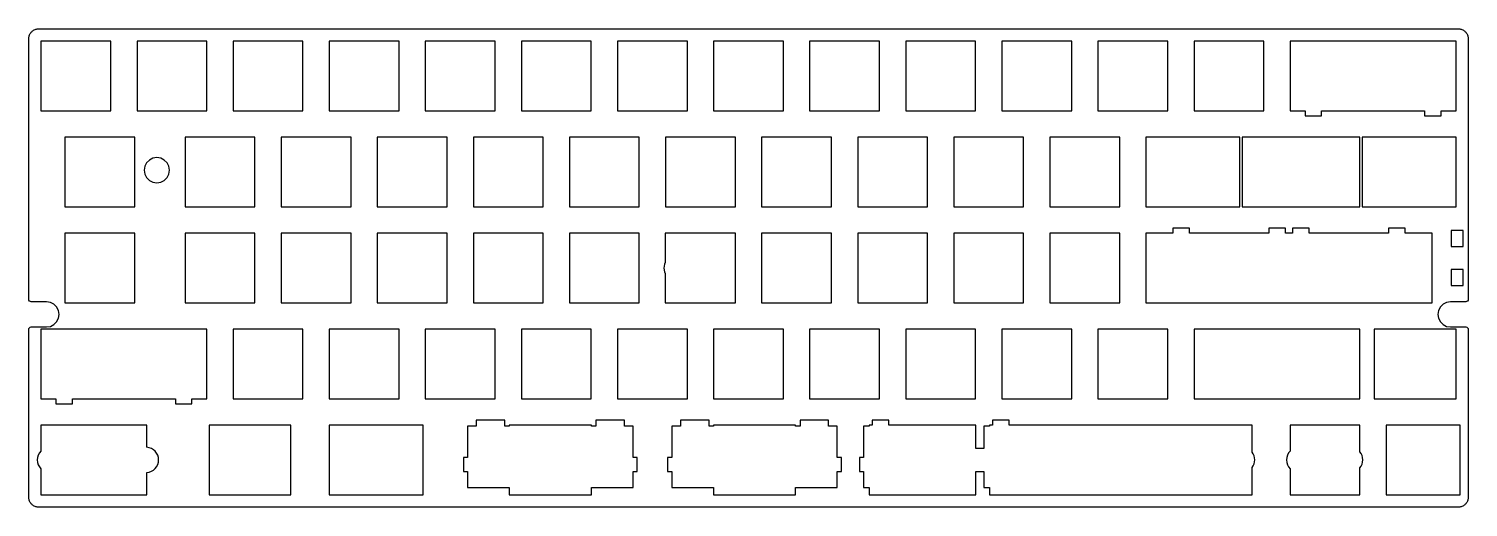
# Model space of a CAD drawing. Extents: x 5 to 291, y 5 to 100.
import ezdxf

# ---------------------------------------------------------------- set-up
doc = ezdxf.new("R2010")
doc.units = 0
doc.layers.get('0').update_dxf_attribs({"linetype": 'CONTINUOUS'})

msp = doc.modelspace()

# ---------------------------------------------------------------- linework, layer by layer
at = {"color": 5}
for points in [[(5.188995, 98.141032), (5.194993, 98.298018), (5.212984, 98.454298), (5.244029, 98.608108), (5.286009, 98.760155), (5.341042, 98.907263), (5.405953, 99.04908), (5.482859, 99.18631), (5.569994, 99.31719), (5.668066, 99.440309), (5.773899, 99.55602), (5.889963, 99.662206), (6.013082, 99.760278), (6.143962, 99.847061), (6.28084, 99.924319), (6.423009, 99.98923), (6.570117, 100.044263), (6.721811, 100.086244), (6.875974, 100.117288), (7.031902, 100.13528), (7.188888, 100.142335), (288.563387, 100.141277), (288.563387, 100.141277)], [(288.563387, 100.141277), (288.719314, 100.13528), (288.875242, 100.117288), (289.029405, 100.086244), (289.182158, 100.044263), (289.328207, 99.98923), (289.470376, 99.924319), (289.607254, 99.847061), (289.738134, 99.760278), (289.861253, 99.662206), (289.977317, 99.55602), (290.08315, 99.440309), (290.18228, 99.31719), (290.268358, 99.18631), (290.345263, 99.04908), (290.410174, 98.907263), (290.465207, 98.760155), (290.507188, 98.608108), (290.538232, 98.454298), (290.557282, 98.298018), (290.563279, 98.141032), (290.563279, 46.478267)], [(8.688895, 40.978475), (9.461829, 41.100183), (10.157858, 41.455429), (10.711012, 42.009289), (11.065906, 42.705318), (11.189025, 43.478252), (11.065906, 44.251186), (10.711012, 44.948273), (10.157858, 45.501427), (9.461829, 45.856321), (8.689953, 45.978382), (5.687822, 45.978382)], [(287.062321, 45.978382), (286.289387, 45.856321), (285.593358, 45.501427), (285.040204, 44.948273), (284.685311, 44.251186), (284.56325, 43.47931), (284.685311, 42.705318), (285.040204, 42.009289), (285.593358, 41.455429), (286.289387, 41.100183), (287.062321, 40.978475), (290.063394, 40.978475)], [(290.563279, 7.214551), (290.557282, 7.059329), (290.538232, 6.903402), (290.507188, 6.749238), (290.465207, 6.597544), (290.410174, 6.449378), (290.345263, 6.308267), (290.268358, 6.171389), (290.18228, 6.040509), (290.08315, 5.916332), (289.977317, 5.800268), (289.861253, 5.695493), (289.738134, 5.597421), (289.607254, 5.510286), (289.470376, 5.43338), (289.328207, 5.368469), (289.182158, 5.312378), (289.029405, 5.270397), (288.875242, 5.240411), (288.719314, 5.22242), (288.563387, 5.216422), (7.188888, 5.214306), (7.031902, 5.22242), (6.875974, 5.240411), (6.721811, 5.270397), (6.570117, 5.312378), (6.423009, 5.368469), (6.28084, 5.43338), (6.143962, 5.510286), (6.013082, 5.597421), (5.889963, 5.695493), (5.773899, 5.800268), (5.668066, 5.916332), (5.569994, 6.040509), (5.482859, 6.171389), (5.405953, 6.308267), (5.341042, 6.449378), (5.286009, 6.597544), (5.244029, 6.749238), (5.212984, 6.903402), (5.194993, 7.059329), (5.187937, 7.214551), (5.187937, 40.478237)], [(28.595037, 17.101123), (28.595037, 21.504484), (7.600931, 21.504484), (7.600931, 16.364525)], [(247.744278, 16.11617), (247.744278, 21.514009), (199.524615, 21.514009), (199.524615, 22.474268), (196.225446, 22.474268), (196.225446, 21.514009), (195.643364, 21.514009), (195.643364, 21.28541), (194.500367, 21.28541), (194.500367, 16.861235), (192.975665, 16.861235), (192.975665, 21.514009), (175.72558, 21.514009), (175.72558, 22.474268), (172.424647, 22.474268), (172.424647, 21.514009), (171.831629, 21.514009), (171.831629, 21.28541), (170.700626, 21.28541), (170.700626, 15.079359), (169.875481, 15.079359), (169.875481, 12.307238), (170.700626, 12.307238), (170.700626, 9.109668), (171.831629, 9.109668), (171.831629, 7.654464), (192.975665, 7.654464), (192.975665, 12.307238), (194.500367, 12.307238), (194.500367, 9.109668), (195.643364, 9.109668), (195.643364, 7.654464), (247.744278, 7.654464), (247.744278, 13.0964)], [(269.099274, 16.205423), (269.099274, 21.504484), (255.249254, 21.504484), (255.249254, 16.363114)], [(7.600931, 12.848751), (7.600931, 7.654464), (28.595037, 7.654464), (28.595037, 12.112152)], [(255.249254, 12.849456), (255.249254, 7.654464), (269.099274, 7.654464), (269.099274, 13.007853)]]:
    msp.add_lwpolyline(points, dxfattribs=at)
for points in [[(7.600931, 97.704294), (7.600931, 83.854273), (21.450952, 83.854273), (21.450952, 97.704294), (7.600931, 97.704294)], [(26.650883, 97.704294), (26.650883, 83.854273), (40.500904, 83.854273), (40.500904, 97.704294), (26.650883, 97.704294)], [(45.700836, 97.704294), (45.700836, 83.854273), (59.550857, 83.854273), (59.550857, 97.704294), (45.700836, 97.704294)], [(64.74973, 97.704294), (64.74973, 83.854273), (78.599751, 83.854273), (78.599751, 97.704294), (64.74973, 97.704294)], [(83.80074, 97.704294), (83.80074, 83.854273), (97.650761, 83.854273), (97.650761, 97.704294), (83.80074, 97.704294)], [(102.850693, 97.704294), (102.850693, 83.854273), (116.700714, 83.854273), (116.700714, 97.704294), (102.850693, 97.704294)], [(121.900645, 97.704294), (121.900645, 83.854273), (135.750666, 83.854273), (135.750666, 97.704294), (121.900645, 97.704294)], [(140.950598, 97.704294), (140.950598, 83.854273), (154.800619, 83.854273), (154.800619, 97.704294), (140.950598, 97.704294)], [(159.999492, 97.704294), (159.999492, 83.854273), (173.849513, 83.854273), (173.849513, 97.704294), (159.999492, 97.704294)], [(179.050502, 97.704294), (179.050502, 83.854273), (192.900523, 83.854273), (192.900523, 97.704294), (179.050502, 97.704294)], [(198.099396, 97.704294), (198.099396, 83.854273), (211.949417, 83.854273), (211.949417, 97.704294), (198.099396, 97.704294)], [(217.150407, 97.704294), (217.150407, 83.854273), (231.000428, 83.854273), (231.000428, 97.704294), (217.150407, 97.704294)], [(236.200359, 97.704294), (236.200359, 83.854273), (250.05038, 83.854273), (250.05038, 97.704294), (236.200359, 97.704294)], [(255.249254, 97.704294), (255.249254, 83.844395), (258.210816, 83.844395), (258.210816, 82.884137), (261.495874, 82.884137), (261.495874, 83.844395), (281.902606, 83.844395), (281.902606, 82.884137), (285.187665, 82.884137), (285.187665, 83.844395), (288.149227, 83.844395), (288.149227, 97.704294), (255.249254, 97.704294)], [(12.364125, 78.654342), (12.364125, 64.804321), (26.213793, 64.804321), (26.213793, 78.654342), (12.364125, 78.654342)], [(36.174801, 78.654342), (36.174801, 64.804321), (50.024822, 64.804321), (50.024822, 78.654342), (36.174801, 78.654342)], [(55.225812, 78.654342), (55.225812, 64.804321), (69.075833, 64.804321), (69.075833, 78.654342), (55.225812, 78.654342)], [(74.275764, 78.654342), (74.275764, 64.804321), (88.125785, 64.804321), (88.125785, 78.654342), (74.275764, 78.654342)], [(93.325717, 78.654342), (93.325717, 64.804321), (107.175738, 64.804321), (107.175738, 78.654342), (93.325717, 78.654342)], [(112.374611, 78.654342), (112.374611, 64.804321), (126.224632, 64.804321), (126.224632, 78.654342), (112.374611, 78.654342)], [(131.425621, 78.654342), (131.425621, 64.804321), (145.275642, 64.804321), (145.275642, 78.654342), (131.425621, 78.654342)], [(150.474515, 78.654342), (150.474515, 64.804321), (164.324536, 64.804321), (164.324536, 78.654342), (150.474515, 78.654342)], [(169.525526, 78.654342), (169.525526, 64.804321), (183.375547, 64.804321), (183.375547, 78.654342), (169.525526, 78.654342)], [(188.575479, 78.654342), (188.575479, 64.804321), (202.425499, 64.804321), (202.425499, 78.654342), (188.575479, 78.654342)], [(207.624373, 78.654342), (207.624373, 64.804321), (221.474394, 64.804321), (221.474394, 78.654342), (207.624373, 78.654342)], [(226.675383, 78.654342), (226.675383, 64.804321), (245.288245, 64.804321), (245.288245, 78.654342), (226.675383, 78.654342)], [(245.724277, 78.654342), (245.724277, 64.804321), (269.099274, 64.804321), (269.099274, 78.654342), (245.724277, 78.654342)], [(269.537423, 78.654342), (269.537423, 64.804321), (288.149227, 64.804321), (288.149227, 78.654342), (269.537423, 78.654342)], [(29.803298, 74.456297), (29.107269, 74.101403), (28.553056, 73.548602), (28.198868, 72.851514), (28.076808, 72.077875), (28.198868, 71.307057), (28.553056, 70.60997), (29.107269, 70.057169), (29.803298, 69.702275), (30.57729, 69.578098), (31.349519, 69.702275), (32.046606, 70.057169), (32.597996, 70.60997), (32.955007, 71.307057), (33.077067, 72.077875), (32.955007, 72.851514), (32.597996, 73.548602), (32.046606, 74.101403), (31.349519, 74.456297), (30.57729, 74.578357), (29.803298, 74.456297)], [(232.017131, 60.574173), (232.017131, 59.612856), (226.675383, 59.612856), (226.675383, 45.75331), (283.387444, 45.75331), (283.387444, 59.612856), (278.044285, 59.612856), (278.044285, 60.574173), (274.75323, 60.574173), (274.75323, 59.612856), (259.04478, 59.612856), (259.04478, 60.574173), (255.75443, 60.574173), (255.75443, 59.612856), (254.307339, 59.612856), (254.307339, 60.574173), (251.016989, 60.574173), (251.016989, 59.612856), (235.30854, 59.612856), (235.30854, 60.574173), (232.017131, 60.574173)], [(289.560334, 60.148724), (287.160393, 60.148724), (287.160393, 56.973732), (289.560334, 56.973732), (289.560334, 60.148724)], [(12.364125, 59.603331), (12.364125, 45.75331), (26.213793, 45.75331), (26.213793, 59.603331), (12.364125, 59.603331)], [(36.174801, 59.603331), (36.174801, 45.75331), (50.024822, 45.75331), (50.024822, 59.603331), (36.174801, 59.603331)], [(55.225812, 59.603331), (55.225812, 45.75331), (69.075833, 45.75331), (69.075833, 59.603331), (55.225812, 59.603331)], [(74.275764, 59.603331), (74.275764, 45.75331), (88.125785, 45.75331), (88.125785, 59.603331), (74.275764, 59.603331)], [(93.325717, 59.603331), (93.325717, 45.75331), (107.175738, 45.75331), (107.175738, 59.603331), (93.325717, 59.603331)], [(112.374611, 59.603331), (112.374611, 45.75331), (126.224632, 45.75331), (126.224632, 59.603331), (112.374611, 59.603331)], [(131.349069, 59.603331), (131.349069, 53.737004), (131.195964, 53.443141), (131.076725, 52.677262), (131.195964, 51.914558), (131.349069, 51.618931), (131.349069, 45.75331), (145.275642, 45.75331), (145.275642, 59.603331), (131.349069, 59.603331)], [(150.474515, 59.603331), (150.474515, 45.75331), (164.324536, 45.75331), (164.324536, 59.603331), (150.474515, 59.603331)], [(169.525526, 59.603331), (169.525526, 45.75331), (183.375547, 45.75331), (183.375547, 59.603331), (169.525526, 59.603331)], [(188.575479, 59.603331), (188.575479, 45.75331), (202.425499, 45.75331), (202.425499, 59.603331), (188.575479, 59.603331)], [(207.624373, 59.603331), (207.624373, 45.75331), (221.474394, 45.75331), (221.474394, 59.603331), (207.624373, 59.603331)], [(289.560334, 52.387632), (287.160393, 52.387632), (287.160393, 49.21264), (289.560334, 49.21264), (289.560334, 52.387632)], [(7.600931, 40.554437), (7.600931, 26.694538), (10.562493, 26.694538), (10.562493, 25.734279), (13.847551, 25.734279), (13.847551, 26.694538), (34.253225, 26.694538), (34.253225, 25.734279), (37.538284, 25.734279), (37.538284, 26.694538), (40.500904, 26.694538), (40.500904, 40.554437), (7.600931, 40.554437)], [(45.700836, 40.554437), (45.700836, 26.704416), (59.550857, 26.704416), (59.550857, 40.554437), (45.700836, 40.554437)], [(64.74973, 40.554437), (64.74973, 26.704416), (78.599751, 26.704416), (78.599751, 40.554437), (64.74973, 40.554437)], [(83.80074, 40.554437), (83.80074, 26.704416), (97.650761, 26.704416), (97.650761, 40.554437), (83.80074, 40.554437)], [(102.850693, 40.554437), (102.850693, 26.704416), (116.700714, 26.704416), (116.700714, 40.554437), (102.850693, 40.554437)], [(121.900645, 40.554437), (121.900645, 26.704416), (135.750666, 26.704416), (135.750666, 40.554437), (121.900645, 40.554437)], [(140.950598, 40.554437), (140.950598, 26.704416), (154.800619, 26.704416), (154.800619, 40.554437), (140.950598, 40.554437)], [(159.999492, 40.554437), (159.999492, 26.704416), (173.849513, 26.704416), (173.849513, 40.554437), (159.999492, 40.554437)], [(179.050502, 40.554437), (179.050502, 26.704416), (192.900523, 26.704416), (192.900523, 40.554437), (179.050502, 40.554437)], [(198.099396, 40.554437), (198.099396, 26.704416), (211.949417, 26.704416), (211.949417, 40.554437), (198.099396, 40.554437)], [(217.150407, 40.554437), (217.150407, 26.704416), (231.000428, 26.704416), (231.000428, 40.554437), (217.150407, 40.554437)], [(236.200359, 40.554437), (236.200359, 26.704416), (269.099274, 26.704416), (269.099274, 40.554437), (236.200359, 40.554437)], [(271.918315, 40.554437), (271.918315, 26.704416), (288.149227, 26.704416), (288.149227, 40.554437), (271.918315, 40.554437)], [(40.939053, 21.504484), (40.939053, 7.654464), (57.169965, 7.654464), (57.169965, 21.504484), (40.939053, 21.504484)], [(64.74973, 21.504484), (64.74973, 7.654464), (83.36365, 7.654464), (83.36365, 21.504484), (64.74973, 21.504484)], [(93.908857, 22.474268), (93.908857, 21.28541), (92.191186, 21.28541), (92.191186, 15.079359), (91.368863, 15.079359), (91.368863, 12.307238), (92.191186, 12.307238), (92.191186, 9.109668), (100.430291, 9.109668), (100.430291, 7.654464), (116.740225, 7.654464), (116.740225, 9.109668), (124.978271, 9.109668), (124.978271, 12.307238), (125.800594, 12.307238), (125.800594, 15.079359), (124.978271, 15.079359), (124.978271, 21.28541), (123.261659, 21.28541), (123.261659, 22.474268), (117.605234, 22.474268), (117.605234, 21.28541), (116.740225, 21.28541), (116.740225, 21.514009), (100.430291, 21.514009), (100.430291, 21.28541), (99.564929, 21.28541), (99.564929, 22.474268), (93.908857, 22.474268)], [(134.389653, 22.474268), (134.389653, 21.28541), (132.671982, 21.28541), (132.671982, 15.079359), (131.849659, 15.079359), (131.849659, 12.307238), (132.671982, 12.307238), (132.671982, 9.109668), (140.911087, 9.109668), (140.911087, 7.654464), (157.221021, 7.654464), (157.221021, 9.109668), (165.459067, 9.109668), (165.459067, 12.307238), (166.281743, 12.307238), (166.281743, 15.079359), (165.459067, 15.079359), (165.459067, 21.28541), (163.741749, 21.28541), (163.741749, 22.474268), (158.086383, 22.474268), (158.086383, 21.28541), (157.221021, 21.28541), (157.221021, 21.514009), (140.911087, 21.514009), (140.911087, 21.28541), (140.046078, 21.28541), (140.046078, 22.474268), (134.389653, 22.474268)], [(274.293914, 21.503426), (274.293914, 7.653405), (288.960966, 7.653405), (288.960966, 21.503426), (274.293914, 21.503426)], [(28.595037, 17.101123)], [(247.744278, 16.11617)], [(269.099274, 16.205423)]]:
    msp.add_lwpolyline(points, close=True, dxfattribs=at)
for points in [[(5.187937, 46.478267), (5.187937, 51.818603), (5.188995, 98.141032), (5.188995, 98.141032)], [(5.334339, 46.124784), (5.240501, 46.218623), (5.187937, 46.345622), (5.187937, 46.478267)], [(5.687822, 45.978382), (5.555531, 45.978382), (5.428178, 46.030945), (5.334339, 46.124784)], [(290.063394, 45.978382), (289.095727, 45.978382), (287.062321, 45.978382), (287.062321, 45.978382)], [(290.416877, 46.124784), (290.323038, 46.030945), (290.196038, 45.978382), (290.063394, 45.978382)], [(290.563279, 46.478267), (290.563279, 46.345622), (290.510715, 46.218623), (290.416877, 46.124784)], [(5.187937, 40.478237), (5.187937, 40.754461), (5.41195, 40.978475), (5.687822, 40.978475)], [(5.687822, 40.978475), (6.655489, 40.978475), (8.688895, 40.978475), (8.688895, 40.978475)], [(290.063394, 40.978475), (290.339266, 40.978475), (290.563279, 40.754461), (290.563279, 40.478237)], [(290.563279, 40.478237), (290.563279, 36.290775), (290.563279, 7.214551), (290.563279, 7.214551)], [(7.600931, 16.364525), (7.153963, 15.912618), (6.877738, 15.291731), (6.877738, 14.606638)], [(6.877738, 14.606638), (6.877738, 13.921545), (7.153963, 13.300305), (7.600931, 12.848751)], [(30.92795, 14.606638), (30.92795, 15.930257), (29.896784, 17.015046), (28.595037, 17.101123)], [(28.595037, 12.112152), (29.896784, 12.19823), (30.92795, 13.283019), (30.92795, 14.606638)], [(248.252277, 14.606285), (248.252277, 15.17355), (248.063188, 15.696718), (247.744278, 16.11617)], [(247.744278, 13.0964), (248.063188, 13.515852), (248.252277, 14.039373), (248.252277, 14.606285)], [(255.249254, 16.363114), (254.802991, 15.91156), (254.527119, 15.290672), (254.527119, 14.606285)], [(254.527119, 14.606285), (254.527119, 13.921898), (254.802991, 13.301011), (255.249254, 12.849456)], [(269.677829, 14.606638), (269.677829, 15.214472), (269.460518, 15.77186), (269.099274, 16.205423)], [(269.099274, 13.007853), (269.460518, 13.441416), (269.677829, 13.998803), (269.677829, 14.606638)]]:
    msp.add_open_spline(points, degree=3, dxfattribs=at)

doc.saveas('drawing.dxf')
